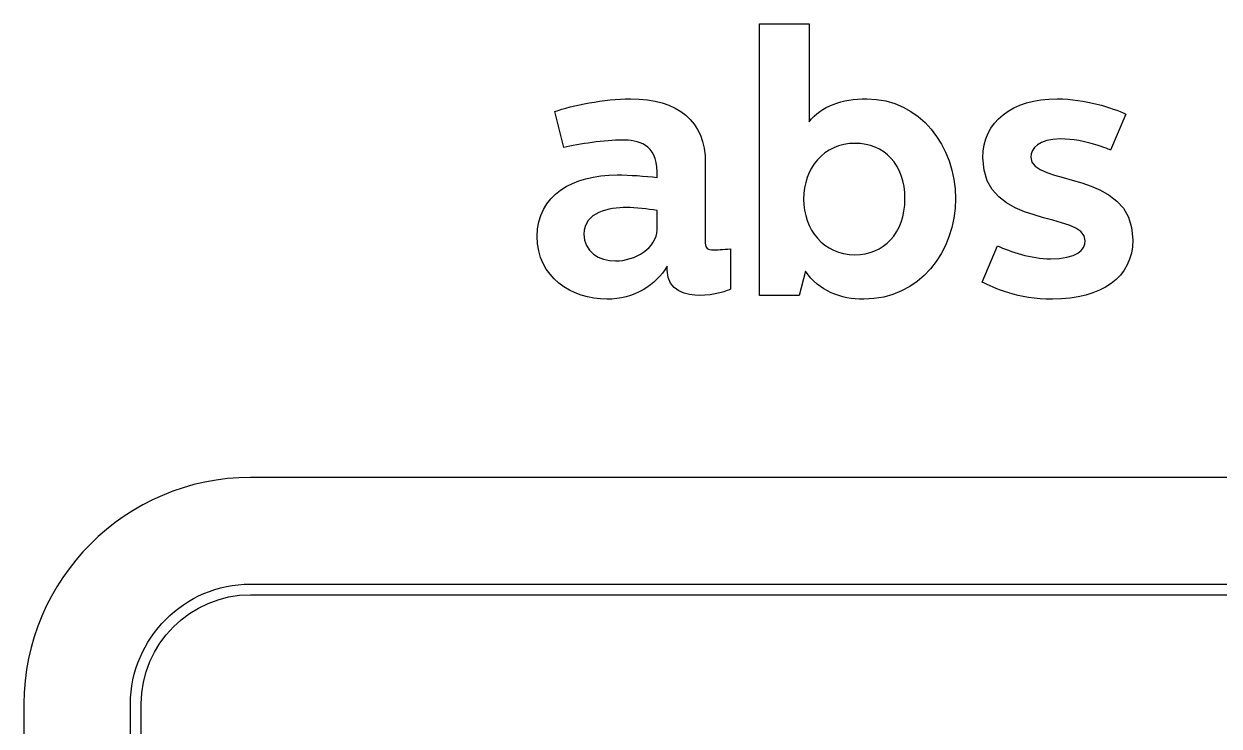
# Model space of a CAD drawing. Header units: millimetres. Extents: x 50 to 110, y -77.3 to -43.8.
# Drawn here: x 49.96 to 72.38, y -56.95 to -43.77 of the extents above; entities that cross this region are included whole.
import ezdxf

# ---------------------------------------------------------------- set-up
doc = ezdxf.new("R2010")
doc.units = ezdxf.units.MM
doc.header["$MEASUREMENT"] = 0
doc.layers.add('Camada 1', color=7, linetype='Continuous')

msp = doc.modelspace()

# ---------------------------------------------------------------- linework, layer by layer
at = {"layer": 'Camada 1', "color": 250}
for points, knots in [([(63.758, -43.7721), (63.758, -43.7721), (63.758, -48.8679), (63.758, -48.8679), (63.758, -48.8679), (64.5029, -48.8679), (64.5029, -48.8679), (64.5029, -48.8679), (64.6212, -48.4084), (64.6212, -48.4084), (64.8719, -48.7913), (65.2895, -48.9375), (65.7142, -48.9375), (66.7584, -48.9375), (67.4337, -48.0464), (67.4337, -47.0509), (67.4337, -46.0694), (66.7723, -45.1783), (65.7699, -45.1783), (65.3035, -45.1783), (64.9206, -45.3106), (64.6909, -45.6099), (64.6909, -45.6099), (64.6909, -43.7721), (64.6909, -43.7721), (64.6909, -43.7721), (63.758, -43.7721), (63.758, -43.7721)], [0, 0, 0, 0, 0.1111111, 0.1111111, 0.1111111, 0.2222222, 0.2222222, 0.2222222, 0.3333333, 0.3333333, 0.3333333, 0.4444444, 0.4444444, 0.4444444, 0.5555556, 0.5555556, 0.5555556, 0.6666667, 0.6666667, 0.6666667, 0.7777778, 0.7777778, 0.7777778, 0.8888889, 0.8888889, 0.8888889, 1, 1, 1, 1]), ([(59.9153, -45.415), (59.9153, -45.415), (60.0893, -46.0903), (60.0893, -46.0903), (60.3608, -46.0276), (60.869, -45.951), (61.1823, -45.951), (61.4746, -45.951), (61.8366, -46.0206), (61.8366, -46.5497), (61.8366, -46.5497), (61.8366, -46.6541), (61.8366, -46.6541), (61.6069, -46.6263), (61.3285, -46.6054), (61.0848, -46.6054), (60.2564, -46.6054), (59.5881, -46.9813), (59.5881, -47.761), (59.5881, -48.5268), (60.2355, -48.9375), (60.8968, -48.9375), (61.3981, -48.9375), (61.8227, -48.673), (62.0246, -48.3179), (62.0246, -48.3179), (62.0246, -48.3945), (62.0246, -48.3945), (62.0246, -48.7913), (62.4075, -48.8679), (62.6372, -48.8679), (62.8948, -48.8679), (63.1872, -48.7704), (63.215, -48.7496), (63.215, -48.7496), (63.215, -47.9908), (63.215, -47.9908), (63.0688, -48.0047), (62.9505, -48.0116), (62.8948, -48.0116), (62.7904, -48.0116), (62.7416, -47.9838), (62.7416, -47.8863), (62.7416, -47.8863), (62.7416, -46.3826), (62.7416, -46.3826), (62.7416, -45.596), (62.2334, -45.1783), (61.3354, -45.1783), (60.8481, -45.1783), (60.2425, -45.3036), (59.9153, -45.415)], [0, 0, 0, 0, 0.0588235, 0.0588235, 0.0588235, 0.1176471, 0.1176471, 0.1176471, 0.1764706, 0.1764706, 0.1764706, 0.2352941, 0.2352941, 0.2352941, 0.2941176, 0.2941176, 0.2941176, 0.3529412, 0.3529412, 0.3529412, 0.4117647, 0.4117647, 0.4117647, 0.4705882, 0.4705882, 0.4705882, 0.5294118, 0.5294118, 0.5294118, 0.5882353, 0.5882353, 0.5882353, 0.6470588, 0.6470588, 0.6470588, 0.7058824, 0.7058824, 0.7058824, 0.7647059, 0.7647059, 0.7647059, 0.8235294, 0.8235294, 0.8235294, 0.8823529, 0.8823529, 0.8823529, 0.9411765, 0.9411765, 0.9411765, 1, 1, 1, 1]), ([(69.2576, -48.9375), (70.1765, -48.9375), (70.7613, -48.5268), (70.7613, -47.8237), (70.7613, -46.4871), (68.8469, -46.8282), (68.8469, -46.2713), (68.8469, -46.1111), (69, -45.9301), (69.4038, -45.9301), (69.8702, -45.9301), (70.3436, -46.139), (70.3436, -46.139), (70.3436, -46.139), (70.629, -45.4637), (70.629, -45.4637), (70.3714, -45.3454), (69.8772, -45.1783), (69.3411, -45.1783), (68.4918, -45.1783), (67.9488, -45.603), (67.9488, -46.2852), (67.9488, -47.6357), (69.8702, -47.2737), (69.8702, -47.8446), (69.8702, -48.0047), (69.7101, -48.1787), (69.2158, -48.1787), (68.8469, -48.1787), (68.4709, -48.0464), (68.2203, -47.9351), (68.2203, -47.9351), (67.9349, -48.6173), (67.9349, -48.6173), (68.1577, -48.7287), (68.6032, -48.9375), (69.2576, -48.9375)], [0, 0, 0, 0, 0.0833333, 0.0833333, 0.0833333, 0.1666667, 0.1666667, 0.1666667, 0.25, 0.25, 0.25, 0.3333333, 0.3333333, 0.3333333, 0.4166667, 0.4166667, 0.4166667, 0.5, 0.5, 0.5, 0.5833333, 0.5833333, 0.5833333, 0.6666667, 0.6666667, 0.6666667, 0.75, 0.75, 0.75, 0.8333333, 0.8333333, 0.8333333, 0.9166667, 0.9166667, 0.9166667, 1, 1, 1, 1]), ([(65.5541, -46.0137), (66.0971, -46.0137), (66.4869, -46.4035), (66.4869, -47.0509), (66.4869, -47.7123), (66.0832, -48.1021), (65.5471, -48.1021), (64.9554, -48.1021), (64.5864, -47.6288), (64.5864, -47.0579), (64.5864, -46.4871), (64.9554, -46.0137), (65.5541, -46.0137)], [0, 0, 0, 0, 0.25, 0.25, 0.25, 0.5, 0.5, 0.5, 0.75, 0.75, 0.75, 1, 1, 1, 1]), ([(61.8366, -47.2737), (61.8366, -47.2737), (61.8366, -47.6357), (61.8366, -47.6357), (61.8366, -47.9699), (61.419, -48.2205), (61.057, -48.2205), (60.7437, -48.2205), (60.4652, -48.0395), (60.4652, -47.7193), (60.4652, -47.2946), (60.9456, -47.218), (61.2588, -47.218), (61.4468, -47.218), (61.6556, -47.2459), (61.8366, -47.2737)], [0, 0, 0, 0, 0.2, 0.2, 0.2, 0.4, 0.4, 0.4, 0.6, 0.6, 0.6, 0.8, 0.8, 0.8, 1, 1, 1, 1]), ([(54.2074, -54.2821), (52.9738, -54.2821), (51.9575, -55.2984), (51.9575, -56.532), (51.9575, -56.532), (51.9575, -73.0321), (51.9575, -73.0321), (51.9575, -74.2656), (52.9738, -75.2819), (54.2074, -75.2819), (54.2074, -75.2819), (105.7074, -75.2819), (105.7074, -75.2819), (106.941, -75.2819), (107.9573, -74.2656), (107.9573, -73.0321), (107.9573, -73.0321), (107.9573, -56.532), (107.9573, -56.532), (107.9573, -55.2984), (106.941, -54.2821), (105.7074, -54.2821), (105.7074, -54.2821), (54.2074, -54.2821), (54.2074, -54.2821)], [0, 0, 0, 0, 0.125, 0.125, 0.125, 0.25, 0.25, 0.25, 0.375, 0.375, 0.375, 0.5, 0.5, 0.5, 0.625, 0.625, 0.625, 0.75, 0.75, 0.75, 0.875, 0.875, 0.875, 1, 1, 1, 1]), ([(54.2074, -54.4821), (53.0842, -54.4821), (52.1575, -55.4088), (52.1575, -56.532), (52.1575, -56.532), (52.1575, -73.0321), (52.1575, -73.0321), (52.1575, -74.1552), (53.0842, -75.0819), (54.2074, -75.0819), (54.2074, -75.0819), (105.7074, -75.0819), (105.7074, -75.0819), (106.8306, -75.0819), (107.7573, -74.1552), (107.7573, -73.0321), (107.7573, -73.0321), (107.7573, -56.532), (107.7573, -56.532), (107.7573, -55.4088), (106.8306, -54.4821), (105.7074, -54.4821), (105.7074, -54.4821), (54.2074, -54.4821), (54.2074, -54.4821)], [0, 0, 0, 0, 0.125, 0.125, 0.125, 0.25, 0.25, 0.25, 0.375, 0.375, 0.375, 0.5, 0.5, 0.5, 0.625, 0.625, 0.625, 0.75, 0.75, 0.75, 0.875, 0.875, 0.875, 1, 1, 1, 1])]:
    msp.add_open_spline(points, degree=3, knots=knots, dxfattribs=at)
at = {"layer": 'Camada 1', "color": 31}
msp.add_open_spline([(54.2074, -52.2821), (54.2074, -52.2821), (105.7074, -52.2821), (105.7074, -52.2821), (108.0449, -52.2821), (109.9573, -54.1945), (109.9573, -56.532), (109.9573, -56.532), (109.9573, -73.0321), (109.9573, -73.0321), (109.9573, -75.3695), (108.0449, -77.2819), (105.7074, -77.2819), (105.7074, -77.2819), (54.2074, -77.2819), (54.2074, -77.2819), (51.8699, -77.2819), (49.9575, -75.3695), (49.9575, -73.0321), (49.9575, -73.0321), (49.9575, -56.532), (49.9575, -56.532), (49.9575, -54.1945), (51.8699, -52.2821), (54.2074, -52.2821)], degree=3, knots=[0, 0, 0, 0, 0.125, 0.125, 0.125, 0.25, 0.25, 0.25, 0.375, 0.375, 0.375, 0.5, 0.5, 0.5, 0.625, 0.625, 0.625, 0.75, 0.75, 0.75, 0.875, 0.875, 0.875, 1, 1, 1, 1], dxfattribs=at)

doc.saveas('drawing.dxf')
